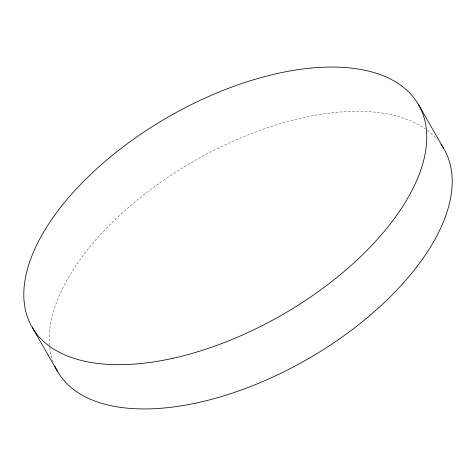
<?xml version="1.0" encoding="UTF-8"?>
<svg xmlns="http://www.w3.org/2000/svg" width="476" height="476" viewBox="0 0 476 476"><rect width="100%" height="100%" fill="white"/><g stroke="black" fill="none" stroke-linecap="round" stroke-linejoin="round"><path stroke-width="0.36" stroke-dasharray="2.38 1.78" d="M53.157 362.028A222.952 114.163 -29.9 0 1 49.766 347.629M49.51 345.088A222.952 114.163 -29.9 0 1 193.833 161.162A222.952 114.163 -29.9 0 1 425.389 128.972M427.454 130.472A222.952 114.163 -29.9 0 1 437.402 139.724"/><path stroke-width="0.71" d="M418.249 104.22L443.709 148.488M32.291 327.512L57.751 371.78M440.978 144.27A222.952 114.163 -29.9 0 1 307.419 359.225A222.952 114.163 -29.9 0 1 54.788 366.044M172.794 358.321A222.952 114.163 -29.9 0 0 419.975 107.362A222.952 114.163 -29.9 0 0 83.05 181.909A222.952 114.163 -29.9 0 0 172.794 358.321"/></g></svg>
